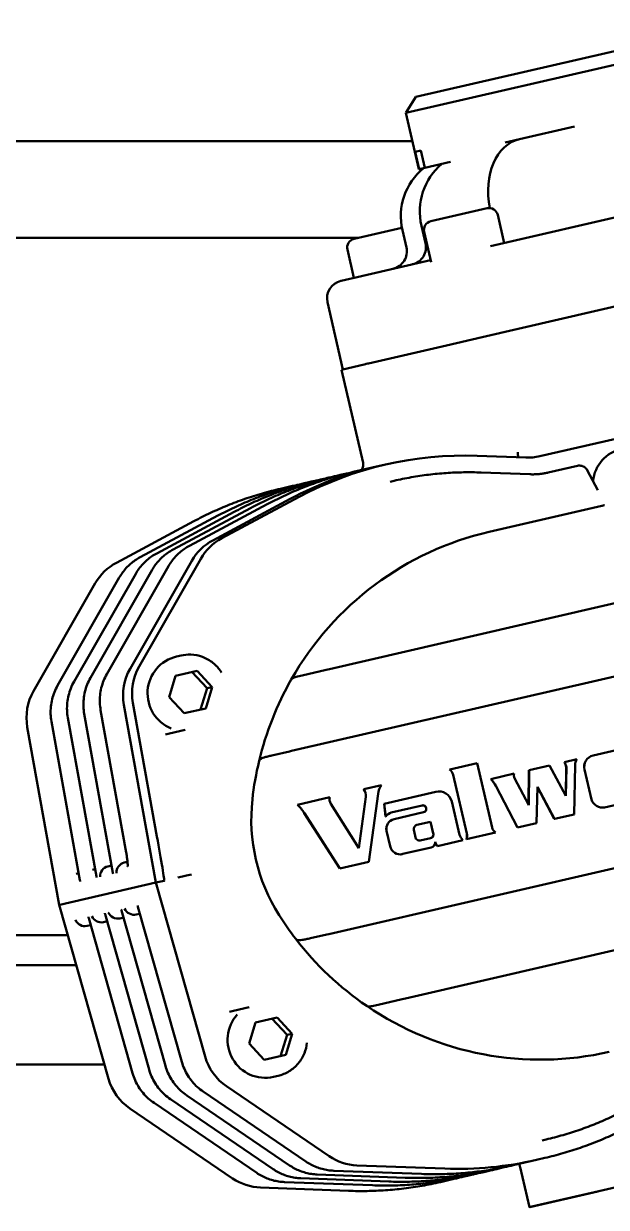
# Model space of a CAD drawing. Header units: inches. Extents: x 11 to 1621, y 11 to 1332.
# Drawn here: x 1224.39 to 1226.97, y 410.33 to 415.56 of the extents above; entities that cross this region are included whole.
import ezdxf

# ---------------------------------------------------------------- set-up
doc = ezdxf.new("R2010")
doc.units = ezdxf.units.IN
doc.header["$LTSCALE"] = 48
doc.header["$MEASUREMENT"] = 0
doc.layers.add('Visible (ANSI)', color=7, linetype='Continuous', lineweight=50)

msp = doc.modelspace()

# ---------------------------------------------------------------- linework, layer by layer
at = {"layer": 'Visible (ANSI)'}
for p, q in [((1228.271228, 415.736589), (1226.123011, 415.240634)), ((1228.342054, 415.692332), (1226.078754, 415.169808)), ((1226.123011, 415.240634), (1226.078754, 415.169808)), ((1226.078754, 415.169808), (1226.13632, 414.920461)), ((1226.582605, 415.053798), (1226.825869, 415.10996)), ((1217.12227, 415.045288), (1226.107501, 415.045288)), ((1226.519106, 415.039139), (1226.582605, 415.053798)), ((1226.144843, 415.00324), (1226.119807, 414.99746)), ((1226.13752, 414.920738), (1226.119807, 414.99746)), ((1226.144843, 415.00324), (1226.162555, 414.926518)), ((1226.13752, 414.920738), (1226.13632, 414.920461)), ((1226.13752, 414.920738), (1226.162555, 414.926518)), ((1226.276554, 414.952837), (1226.162555, 414.926518)), ((1226.454395, 414.579736), (1227.291407, 414.772976)), ((1226.18964, 414.690337), (1226.438987, 414.747903)), ((1226.514987, 414.593725), (1226.486204, 414.718399)), ((1225.849757, 414.611869), (1226.062045, 414.66088)), ((1226.064087, 414.651249), (1226.0818, 414.574527)), ((1226.148456, 414.670727), (1226.166168, 414.594005)), ((1225.869751, 414.616485), (1217.353137, 414.616485)), ((1226.191108, 414.508963), (1226.160136, 414.64312)), ((1225.849035, 414.439978), (1225.820252, 414.564652)), ((1225.889401, 414.449297), (1226.188919, 414.518446)), ((1225.792249, 414.426868), (1225.882619, 414.447732)), ((1225.889401, 414.449297), (1225.882619, 414.447732)), ((1225.792249, 414.426868), (1225.791264, 414.426641)), ((1226.417684, 414.177306), (1227.36951, 414.397052)), ((1225.732255, 414.332206), (1225.800891, 414.034908)), ((1226.259443, 414.140773), (1226.417684, 414.177306)), ((1226.417684, 414.177306), (1226.259443, 414.140773)), ((1226.259443, 414.140773), (1225.913686, 414.060949)), ((1228.732802, 414.125911), (1226.671967, 413.650129)), ((1225.794588, 414.033453), (1225.900053, 414.057801)), ((1225.889678, 413.621572), (1225.794588, 414.033453)), ((1225.904206, 414.05876), (1225.900053, 414.057801)), ((1225.904206, 414.05876), (1225.911039, 414.060337)), ((1225.911039, 414.060337), (1225.913686, 414.060949)), ((1226.611095, 413.644337), (1226.395065, 413.652347)), ((1225.846546, 413.580783), (1225.949192, 413.604481)), ((1225.889679, 413.621569), (1225.889679, 413.62157)), ((1225.989249, 413.613729), (1225.949192, 413.604481)), ((1226.83908, 413.607899), (1226.709708, 413.578031)), ((1225.70134, 413.547259), (1225.716361, 413.550727)), ((1225.773943, 413.564021), (1225.788965, 413.567489)), ((1226.4126, 413.578326), (1226.62863, 413.570316)), ((1226.882559, 413.587947), (1226.928719, 413.500684)), ((1225.523587, 413.506222), (1225.571155, 413.517204)), ((1225.628737, 413.530498), (1225.643758, 413.533966)), ((1226.02699, 413.54163), (1226.009466, 413.537584)), ((1225.224043, 413.277713), (1225.567518, 413.461293)), ((1225.567518, 413.461293), (1225.224043, 413.277713)), ((1225.607575, 413.470541), (1225.2641, 413.286961)), ((1224.903428, 413.20367), (1225.246903, 413.38725)), ((1224.976031, 413.220432), (1225.319506, 413.404012)), ((1225.048634, 413.237194), (1225.392109, 413.420774)), ((1225.121238, 413.253956), (1225.464712, 413.437535)), ((1226.448046, 413.315593), (1226.946855, 413.430753)), ((1225.140954, 413.362677), (1224.797479, 413.179097)), ((1228.224984, 413.28137), (1225.740645, 412.707815)), ((1224.858267, 412.709847), (1225.1313, 413.187468)), ((1225.1313, 413.187468), (1224.858267, 412.709847)), ((1225.171357, 413.196715), (1224.898324, 412.719095)), ((1224.61009, 412.652424), (1224.883123, 413.130045)), ((1224.682694, 412.669186), (1224.955726, 413.146806)), ((1224.755297, 412.685947), (1225.02833, 413.163568)), ((1224.70375, 413.087999), (1224.430717, 412.610378)), ((1224.537487, 412.635662), (1224.81052, 413.113283)), ((1228.023075, 412.91151), (1225.572995, 412.345864)), ((1225.063817, 412.763686), (1225.083846, 412.76831)), ((1225.740645, 412.707815), (1225.727065, 412.704679)), ((1225.03141, 412.58448), (1225.059776, 412.67851)), ((1225.059776, 412.67851), (1225.154859, 412.700462)), ((1225.132327, 412.69526), (1225.199042, 412.623181)), ((1225.154859, 412.700462), (1225.221574, 412.628383)), ((1225.727065, 412.704679), (1225.619434, 412.679831)), ((1225.199042, 412.623181), (1225.170676, 412.529152)), ((1225.221574, 412.628383), (1225.193208, 412.534354)), ((1225.221574, 412.628383), (1225.199042, 412.623181)), ((1224.972296, 411.76272), (1224.830849, 412.550195)), ((1224.830849, 412.550195), (1224.972296, 411.76272)), ((1224.870906, 412.559443), (1224.977207, 411.967635)), ((1225.098126, 412.512402), (1225.03141, 412.58448)), ((1224.781532, 411.806736), (1224.655275, 412.509643)), ((1224.841105, 411.89604), (1224.727878, 412.526405)), ((1225.193208, 412.534354), (1225.098126, 412.512402)), ((1224.403295, 412.451383), (1224.544725, 411.664007)), ((1224.636326, 411.773213), (1224.510069, 412.47612)), ((1224.708929, 411.789975), (1224.582672, 412.492881)), ((1225.033233, 412.423279), (1225.015708, 412.419233)), ((1225.10229, 412.439222), (1225.033233, 412.423279)), ((1225.564085, 412.343807), (1225.485901, 412.325757)), ((1225.572995, 412.345864), (1225.564085, 412.343807)), ((1227.096331, 412.368914), (1226.908571, 412.325567)), ((1226.395456, 412.291813), (1226.273406, 412.263636)), ((1226.461287, 412.006666), (1226.395456, 412.291813)), ((1226.781248, 412.296561), (1226.780998, 412.296503)), ((1226.835793, 412.309154), (1226.781248, 412.296561)), ((1226.908571, 412.325567), (1226.908321, 412.325509)), ((1226.273156, 412.263578), (1226.273406, 412.263636)), ((1226.288875, 412.240188), (1226.288625, 412.24013)), ((1226.348752, 411.979688), (1226.288625, 412.24013)), ((1226.288875, 412.240188), (1226.349003, 411.979746)), ((1226.559173, 412.245291), (1226.455194, 412.221286)), ((1226.622998, 412.106288), (1226.62425, 412.260315)), ((1226.6245, 412.260373), (1226.623244, 412.10582)), ((1226.6245, 412.260373), (1226.62425, 412.260315)), ((1226.715124, 412.281295), (1226.6245, 412.260373)), ((1226.787361, 412.14701), (1226.715124, 412.281295)), ((1226.787121, 412.147457), (1226.789605, 412.274456)), ((1226.789856, 412.274514), (1226.787361, 412.14701)), ((1226.789856, 412.274514), (1226.789605, 412.274456)), ((1226.824326, 412.064975), (1226.828846, 412.282534)), ((1226.900657, 412.131267), (1226.870269, 412.262894)), ((1226.870519, 412.262951), (1226.900907, 412.131325)), ((1225.970889, 412.193794), (1225.893131, 412.175843)), ((1226.455194, 412.221286), (1226.454944, 412.221228)), ((1226.573073, 412.006969), (1226.477554, 412.1907)), ((1226.477804, 412.190758), (1226.573324, 412.007027)), ((1226.623244, 412.10582), (1226.560489, 412.225243)), ((1226.658385, 412.026665), (1226.661771, 412.186562)), ((1226.736438, 412.044685), (1226.66176, 412.186051)), ((1226.661771, 412.186562), (1226.736688, 412.044743)), ((1225.742766, 412.141128), (1225.599012, 412.10794)), ((1225.871346, 411.9152), (1225.902244, 412.142103)), ((1225.902494, 412.142161), (1225.871545, 411.914885)), ((1225.893131, 412.175843), (1225.892881, 412.175785)), ((1225.902494, 412.142161), (1225.902244, 412.142103)), ((1225.915766, 411.854828), (1225.956323, 412.156509)), ((1226.212474, 412.16486), (1225.983689, 412.112041)), ((1226.213436, 412.165091), (1226.213185, 412.165033)), ((1226.900907, 412.131325), (1226.900657, 412.131267)), ((1226.959308, 412.095749), (1227.165234, 412.143291)), ((1225.599012, 412.10794), (1225.598762, 412.107882)), ((1225.737953, 411.535428), (1228.189536, 412.101421)), ((1225.871545, 411.914885), (1225.746967, 412.111709)), ((1225.983689, 412.112041), (1225.983438, 412.111983)), ((1225.989622, 412.055776), (1225.983438, 412.111983)), ((1225.983689, 412.112041), (1225.989872, 412.055834)), ((1226.014874, 412.073399), (1226.150892, 412.104801)), ((1226.316245, 411.974923), (1226.282369, 412.121656)), ((1226.959058, 412.095691), (1226.959308, 412.095749)), ((1225.786699, 411.825031), (1225.629503, 412.071011)), ((1225.629753, 412.071068), (1225.786949, 411.825089)), ((1225.989872, 412.055834), (1225.989622, 412.055776)), ((1226.027342, 412.044227), (1226.027091, 412.044169)), ((1226.157917, 412.074373), (1226.027342, 412.044227)), ((1226.128125, 412.017965), (1226.18885, 412.031985)), ((1226.1886, 412.031927), (1226.200352, 411.981021)), ((1226.18885, 412.031985), (1226.200603, 411.981078)), ((1226.573324, 412.007027), (1226.658385, 412.026665)), ((1226.736688, 412.044743), (1226.736438, 412.044685)), ((1226.736688, 412.044743), (1226.824326, 412.064975)), ((1225.993533, 411.992088), (1225.993783, 411.992145)), ((1226.009289, 411.92384), (1225.993533, 411.992088)), ((1225.993783, 411.992145), (1226.009539, 411.923898)), ((1226.12377, 411.957114), (1226.114549, 411.997055)), ((1226.200352, 411.981021), (1226.200603, 411.981078)), ((1226.347679, 411.954543), (1226.476786, 411.98435)), ((1226.573324, 412.007027), (1226.573073, 412.006969)), ((1226.188779, 411.959468), (1226.142623, 411.948812)), ((1226.219165, 411.924874), (1226.219415, 411.924931)), ((1226.219415, 411.924931), (1226.332138, 411.950956)), ((1226.347679, 411.954543), (1226.347428, 411.954485)), ((1226.064672, 411.889171), (1226.064421, 411.889113)), ((1226.066387, 411.889602), (1226.191367, 411.918456)), ((1226.19173, 411.918536), (1226.191479, 411.918479)), ((1224.70321, 411.821813), (1224.692162, 411.819262)), ((1224.775813, 411.838575), (1224.759752, 411.834867)), ((1224.84679, 411.854961), (1224.832355, 411.851629)), ((1225.786949, 411.825089), (1225.786699, 411.825031)), ((1225.786949, 411.825089), (1225.915766, 411.854828)), ((1228.561525, 411.823651), (1226.077186, 411.250096)), ((1224.630607, 411.805051), (1224.619559, 411.802501)), ((1224.972296, 411.76272), (1225.00985, 411.771389)), ((1225.091016, 411.790128), (1225.069473, 411.785154)), ((1225.108541, 411.794174), (1225.091016, 411.790128)), ((1225.130085, 411.799148), (1225.108541, 411.794174)), ((1224.546691, 411.664461), (1224.972296, 411.76272)), ((1225.190371, 410.992935), (1224.972296, 411.76272)), ((1224.972296, 411.76272), (1225.190371, 410.992935)), ((1224.546691, 411.664461), (1224.544725, 411.664007)), ((1224.544725, 411.664007), (1224.762772, 410.894319)), ((1224.869583, 410.918892), (1224.674928, 411.606008)), ((1224.942186, 410.935654), (1224.747531, 411.62277)), ((1224.81289, 411.604701), (1224.828951, 411.608409)), ((1225.014789, 410.952416), (1224.820134, 411.639532)), ((1224.885494, 411.621462), (1224.901555, 411.62517)), ((1225.087392, 410.969178), (1224.892738, 411.656294)), ((1224.667684, 411.571177), (1224.683745, 411.574885)), ((1224.740287, 411.587939), (1224.756348, 411.591647)), ((1224.582504, 411.53065), (1221.36255, 411.53065)), ((1225.657519, 411.516859), (1225.729881, 411.533565)), ((1225.737953, 411.535428), (1225.729881, 411.533565)), ((1224.620158, 411.397735), (1221.342767, 411.397735)), ((1225.955975, 411.222112), (1226.063606, 411.24696)), ((1226.077186, 411.250096), (1226.063606, 411.24696)), ((1225.316636, 411.195726), (1225.299111, 411.19168)), ((1225.385693, 411.211669), (1225.316636, 411.195726)), ((1225.385664, 411.050039), (1225.41403, 411.144069)), ((1225.41403, 411.144069), (1225.509112, 411.166021)), ((1225.48658, 411.160819), (1225.553296, 411.08874)), ((1225.509112, 411.166021), (1225.575828, 411.093942)), ((1225.553296, 411.08874), (1225.524929, 410.994711)), ((1225.575828, 411.093942), (1225.547461, 410.999912)), ((1225.575828, 411.093942), (1225.553296, 411.08874)), ((1225.452379, 410.977961), (1225.385664, 411.050039)), ((1225.547461, 410.999912), (1225.452379, 410.977961)), ((1224.744806, 410.957735), (1221.268243, 410.957735)), ((1225.49335, 410.903177), (1225.513378, 410.9078)), ((1225.564147, 410.511447), (1225.109372, 410.82104)), ((1225.63675, 410.528208), (1225.181975, 410.837801)), ((1225.739776, 410.551867), (1225.285, 410.86146)), ((1225.285, 410.86146), (1225.739776, 410.551867)), ((1225.418941, 410.477923), (1224.964165, 410.787516)), ((1225.491544, 410.494685), (1225.036768, 410.804278)), ((1224.857117, 410.763436), (1225.311893, 410.453843)), ((1226.700072, 410.626192), (1226.682547, 410.622146)), ((1226.251884, 410.49698), (1225.862694, 410.511411)), ((1225.862694, 410.511411), (1226.251884, 410.49698)), ((1226.555054, 410.511901), (1226.6577, 410.535599)), ((1226.695253, 410.544268), (1226.6577, 410.535599)), ((1226.003862, 410.439742), (1225.614672, 410.454173)), ((1226.076465, 410.456504), (1225.687275, 410.470935)), ((1226.149068, 410.473266), (1225.759879, 410.487697)), ((1226.337244, 410.461616), (1226.352265, 410.465084)), ((1226.409847, 410.478377), (1226.424869, 410.481845)), ((1226.48245, 410.495139), (1226.497472, 410.498607)), ((1226.585395, 410.503214), (1226.626237, 410.326307)), ((1225.436071, 410.413053), (1225.82526, 410.398622)), ((1225.931258, 410.422981), (1225.542069, 410.437412)), ((1226.232094, 410.43734), (1226.279662, 410.448322)), ((1226.933641, 410.397276), (1227.148841, 410.446959)), ((1226.623199, 410.325605), (1226.933641, 410.397276)), ((1226.928634, 410.39612), (1226.628207, 410.326761))]:
    msp.add_line(p, q, dxfattribs=at)
for centre, radius, start, end in [((1226.447843, 414.709542), 0.03937, 13, 102.999798), ((1226.198497, 414.651976), 0.03937, 103.000202, 193), ((1225.858613, 414.573508), 0.03937, 103.000202, 193), ((1225.808977, 414.349919), 0.07874, 103, 193), ((1224.908827, 412.970766), 0.23622, 118.123529, 150.245465), ((1224.635794, 412.493145), 0.23622, 150.245465, 190.182968), ((1224.990048, 410.958704), 0.23622, 195.817032, 235.754535), ((1225.444824, 410.649111), 0.23622, 235.754535, 267.876471)]:
    msp.add_arc(centre, radius, start, end, dxfattribs=at)
for centre, major_axis, ratio, start_param, end_param in [((1226.644599, 414.785271), (-0.061994, 0.268527), 0.71268355, 0, 1.54237138), ((1226.334518, 414.713683), (0.270431, 0.062434), 0.99295987, 2.03794244, 3.14159265), ((1226.410484, 414.731222), (-0.061994, 0.268527), 0.97579968, 0.46714611, 1.57079633), ((1226.091303, 414.576721), (0.017713, -0.076722), 0.97579968, 0, 1.57079633), ((1226.004534, 414.556689), (0.077266, 0.017838), 0.99295987, 4.71238898, 6.28318531), ((1226.343503, 412.079287), (-0.354254, 1.534441), 0.99144486, 6.02138592, 6.54498469), ((1226.570487, 413.667106), (0.003916, -0.039498), 0.10574538, 0.98555246, 1.58441199), ((1226.618829, 413.880296), (0.053138, -0.230166), 0.99144486, 6.02138592, 6.28318531), ((1227.072398, 413.520345), (-0.037639, 0.163034), 0.99144486, 0, 1.22415952), ((1226.303446, 412.07004), (-0.354254, 1.534441), 0.99144486, 0, 0.26179939), ((1226.303446, 412.07004), (-0.354254, 1.534441), 0.99144486, 0, 0.26179939), ((1225.374489, 413.078273), (-0.053138, 0.230166), 0.99144486, 0.26179939, 0.82030475), ((1226.758018, 411.972957), (-0.309972, 1.342636), 0.99144486, 0, 0.82163978), ((1225.334432, 413.069025), (-0.053138, 0.230166), 0.99144486, 0.26179939, 0.82030475), ((1225.334432, 413.069025), (-0.053138, 0.230166), 0.99144486, 0.26179939, 0.82030475), ((1225.101456, 412.600652), (-0.037639, 0.163034), 0.99144486, 0, 2.53840125), ((1225.0614, 412.591404), (-0.053138, 0.230166), 0.99144486, 0.82030475, 1.52120627), ((1225.0614, 412.591404), (0.053138, -0.230166), 0.99144486, 3.9618974, 4.66279892), ((1225.101456, 412.600652), (-0.053138, 0.230166), 0.99144486, 0.82030475, 1.52120627), ((1226.758018, 411.972957), (-0.309972, 1.342636), 0.99144486, 0.82163978, 1.10484221), ((1226.758018, 411.972957), (0.309972, -1.342636), 0.99144486, 4.24643486, 4.37255207), ((1226.720935, 412.260166), (-0.015915, 0.068933), 0.99144486, 4.69085538, 5.02703773), ((1226.721185, 412.260224), (0.015915, -0.068933), 0.99144486, 1.54926273, 1.88544508), ((1226.88735, 412.281064), (-0.013271, 0.057485), 0.99144486, 0.84931078, 1.3208603), ((1226.919931, 412.275221), (-0.01161, 0.050288), 0.99144486, 0, 1.58706174), ((1226.920181, 412.275278), (-0.01161, 0.050288), 0.99144486, 0, 1.58706174), ((1226.244671, 412.227665), (-0.010366, 0.044899), 0.99144486, 4.76141371, 5.38155425), ((1226.244921, 412.227723), (0.010366, -0.044899), 0.99144486, 1.61982106, 2.2399616), ((1226.58212, 412.236668), (-0.005548, 0.024029), 0.99144486, 0.98842709, 1.82771897), ((1226.03948, 412.144807), (-0.019033, 0.082439), 0.99144486, 0.72797647, 1.20696617), ((1226.365472, 412.130332), (-0.028867, 0.125038), 0.99144486, 4.97737044, 5.27490477), ((1226.365723, 412.13039), (0.028867, -0.125038), 0.99144486, 1.83577778, 2.13331212), ((1226.175871, 412.040587), (0.177127, -0.767221), 0.99144486, 4.37255207, 5.05222589), ((1225.777025, 412.130962), (-0.008091, 0.035048), 0.99144486, 1.05912475, 1.91088804), ((1225.846098, 412.144595), (-0.012744, 0.0552), 0.99144486, 4.44336332, 5.07068631), ((1225.846348, 412.144653), (0.012744, -0.0552), 0.99144486, 1.30177066, 1.92909366), ((1226.226208, 412.108625), (-0.013023, 0.056408), 0.99144486, 0, 0.0172234), ((1226.226458, 412.108683), (-0.013023, 0.056408), 0.99144486, 4.71348374, 6.30040871), ((1226.950383, 412.147835), (0.011891, -0.051507), 0.99144486, 4.80630353, 6.22060459), ((1226.950633, 412.147893), (0.011891, -0.051507), 0.99144486, 4.80630353, 6.22060459), ((1225.471155, 411.968546), (-0.042751, 0.185176), 0.99144486, 5.05707702, 5.31079896), ((1225.471405, 411.968604), (0.042751, -0.185176), 0.99144486, 1.91548437, 2.1692063), ((1226.154154, 412.089529), (0.003513, -0.015214), 0.99144486, 0, 3.14159265), ((1226.154404, 412.089587), (-0.003513, 0.015214), 0.99144486, 3.14159265, 6.28318531), ((1226.037175, 412.000491), (-0.010084, 0.043678), 0.99144486, 0, 1.53443834), ((1226.037425, 412.000549), (-0.010084, 0.043678), 0.99144486, 0, 1.53443834), ((1226.040001, 412.010375), (-0.015266, 0.066123), 0.99144486, 0.15378202, 0.61135295), ((1226.132198, 412.000325), (-0.004072, 0.01764), 0.99144486, 0, 1.52749328), ((1226.18479, 411.975603), (0.003738, -0.016193), 0.99144486, 0, 1.67798192), ((1226.18504, 411.975661), (0.003738, -0.016193), 0.99144486, 0, 1.67798192), ((1226.375717, 411.997529), (-0.014433, 0.062517), 0.99144486, 1.70599163, 2.15854108), ((1226.305015, 411.969548), (-0.010187, 0.044124), 0.99144486, 4.14814898, 4.71330794), ((1226.305266, 411.969605), (0.010187, -0.044124), 0.99144486, 1.00655632, 1.57171528), ((1226.496436, 412.014781), (-0.008185, 0.035453), 0.99144486, 1.57079633, 2.33703542), ((1224.974704, 411.967057), (-0.035145, 0.195668), 0.01290904, 3.14222796, 4.71302429), ((1226.054005, 411.93423), (0.010416, -0.045117), 0.99144486, 4.71377522, 6.28318531), ((1226.054256, 411.934288), (0.010416, -0.045117), 0.99144486, 4.71377522, 6.32170827), ((1226.139754, 411.968193), (0.004408, -0.019091), 0.99144486, 5.08865783, 6.20253879), ((1226.186532, 411.941049), (0.005197, -0.022513), 0.99144486, 6.26698461, 7.72424121), ((1226.256923, 411.957754), (-0.011287, 0.04889), 0.99144486, 1.63924341, 2.05921669), ((1226.256673, 411.957696), (-0.011287, 0.04889), 0.99144486, 1.66131171, 2.05921669), ((1226.186282, 411.940991), (0.005197, -0.022513), 0.99144486, 6.26698461, 6.28318531), ((1224.763608, 411.795351), (0.023114, 0.035043), 0.87772138, 0.74482289, 2.26602916), ((1224.836211, 411.812113), (0.023114, 0.035043), 0.87772138, 0.74482289, 2.26602916), ((1224.675983, 411.775122), (0.034845, -0.022983), 0.87622731, 3.83682549, 3.96756609), ((1224.748586, 411.791883), (0.034845, -0.022983), 0.87622731, 3.83682549, 3.96756609), ((1224.821189, 411.808645), (0.034845, -0.022983), 0.87622731, 3.83682549, 3.96756609), ((1224.929218, 411.671963), (0.021243, 0.035932), 0.87622731, 2.31561922, 2.44635982), ((1224.711408, 411.621677), (0.021243, 0.035932), 0.87622731, 2.31561922, 2.44635982), ((1224.72643, 411.625145), (0.036136, -0.021364), 0.87772138, 4.01715615, 5.53836242), ((1224.784012, 411.638439), (0.021243, 0.035932), 0.87622731, 2.31561922, 2.44635982), ((1224.799033, 411.641907), (0.036136, -0.021364), 0.87772138, 4.01715615, 5.53836242), ((1224.856615, 411.655201), (0.021243, 0.035932), 0.87622731, 2.31561922, 2.44635982), ((1224.871636, 411.658669), (0.036136, -0.021364), 0.87772138, 4.01715615, 5.53836242), ((1226.669455, 412.356568), (0.309972, -1.342636), 0.99144486, 5.05222589, 5.14615376), ((1224.653827, 411.608384), (0.036136, -0.021364), 0.87772138, 4.01715615, 5.53836242), ((1226.669455, 412.356568), (-0.309972, 1.342636), 0.99144486, 2.00456111, 2.31995287), ((1226.669455, 412.356568), (0.309972, -1.342636), 0.99144486, 5.46154552, 6.28318531), ((1225.45571, 411.066211), (0.037639, -0.163034), 0.99144486, 3.74478406, 6.28318531), ((1225.415653, 411.056963), (-0.053138, 0.230166), 0.99144486, 1.62038638, 2.32128791), ((1225.415653, 411.056963), (0.053138, -0.230166), 0.99144486, 4.76197904, 5.46288056), ((1225.870429, 410.74737), (0.053138, -0.230166), 0.99144486, 5.46288056, 6.02138592), ((1225.870429, 410.74737), (0.053138, -0.230166), 0.99144486, 5.46288056, 6.02138592), ((1226.303446, 412.07004), (0.354254, -1.534441), 0.99144486, 6.02138592, 6.28318531), ((1226.303446, 412.07004), (0.354254, -1.534441), 0.99144486, 6.02138592, 6.28318531)]:
    msp.add_ellipse(centre, major_axis=major_axis, ratio=ratio, start_param=start_param, end_param=end_param, dxfattribs=at)
for points, knots in [([(1225.882647, 413.589118), (1225.883748, 413.590551), (1225.884846, 413.592188), (1225.887237, 413.596526), (1225.888454, 413.599422), (1225.890098, 413.605441), (1225.890577, 413.608566), (1225.890754, 413.615009), (1225.890419, 413.618362), (1225.889679, 413.62157)], [0.552792315, 0.552792315, 0.552792315, 0.552792315, 0.575107023, 0.575107023, 0.605902884, 0.605902884, 0.634843315, 0.634843315, 0.665034146, 0.665034146, 0.665034146, 0.665034146]), ([(1226.882559, 413.587947), (1226.880959, 413.590972), (1226.878964, 413.593789), (1226.874311, 413.598815), (1226.871655, 413.601025), (1226.865855, 413.604683), (1226.862714, 413.606132), (1226.856157, 413.608163), (1226.852743, 413.608746), (1226.845878, 413.609), (1226.842428, 413.608672), (1226.83908, 413.607899)], [0.26179939, 0.26179939, 0.26179939, 0.26179939, 0.52359878, 0.52359878, 0.78539816, 0.78539816, 1.04719755, 1.04719755, 1.30899694, 1.30899694, 1.57079633, 1.57079633, 1.57079633, 1.57079633]), ([(1225.70134, 413.547259), (1225.674777, 413.541127), (1225.648375, 413.534293), (1225.595969, 413.51924), (1225.569963, 413.511021), (1225.518421, 413.493222), (1225.492884, 413.483641), (1225.442347, 413.463145), (1225.417348, 413.452229), (1225.367955, 413.429091), (1225.343562, 413.416869), (1225.319506, 413.404012)], [1.570796325, 1.570796325, 1.570796325, 1.570796325, 1.623156203, 1.623156203, 1.675516081, 1.675516081, 1.727875959, 1.727875959, 1.780235837, 1.780235837, 1.832595715, 1.832595715, 1.832595715, 1.832595715]), ([(1225.773943, 413.564021), (1225.74738, 413.557889), (1225.720978, 413.551054), (1225.668572, 413.536001), (1225.642567, 413.527783), (1225.591024, 413.509984), (1225.565487, 413.500403), (1225.51495, 413.479907), (1225.489951, 413.46899), (1225.440559, 413.445853), (1225.416166, 413.433631), (1225.392109, 413.420774)], [1.570796325, 1.570796325, 1.570796325, 1.570796325, 1.623156203, 1.623156203, 1.675516081, 1.675516081, 1.727875959, 1.727875959, 1.780235837, 1.780235837, 1.832595715, 1.832595715, 1.832595715, 1.832595715]), ([(1225.846546, 413.580783), (1225.819983, 413.57465), (1225.793581, 413.567816), (1225.741175, 413.552763), (1225.71517, 413.544545), (1225.663628, 413.526745), (1225.63809, 413.517165), (1225.587554, 413.496668), (1225.562554, 413.485752), (1225.513162, 413.462615), (1225.488769, 413.450393), (1225.464712, 413.437535)], [1.570796327, 1.570796327, 1.570796327, 1.570796327, 1.623156204, 1.623156204, 1.675516082, 1.675516082, 1.727875959, 1.727875959, 1.780235837, 1.780235837, 1.832595715, 1.832595715, 1.832595715, 1.832595715]), ([(1226.4126, 413.578326), (1226.38671, 413.579286), (1226.360797, 413.579563), (1226.308997, 413.57875), (1226.283111, 413.57766), (1226.231434, 413.574115), (1226.205644, 413.571661), (1226.154232, 413.565395), (1226.12861, 413.561584), (1226.077604, 413.552614), (1226.052221, 413.547455), (1226.02699, 413.54163)], [1.308996939, 1.308996939, 1.308996939, 1.308996939, 1.361356817, 1.361356817, 1.413716694, 1.413716694, 1.466076572, 1.466076572, 1.518436449, 1.518436449, 1.570796327, 1.570796327, 1.570796327, 1.570796327]), ([(1226.62863, 413.570316), (1226.634074, 413.570114), (1226.639523, 413.570056), (1226.650415, 413.570227), (1226.655858, 413.570456), (1226.666724, 413.571201), (1226.672146, 413.571717), (1226.682956, 413.573035), (1226.688343, 413.573836), (1226.699067, 413.575722), (1226.704404, 413.576807), (1226.709708, 413.578031)], [4.450589593, 4.450589593, 4.450589593, 4.450589593, 4.50294947, 4.50294947, 4.555309348, 4.555309348, 4.607669225, 4.607669225, 4.660029103, 4.660029103, 4.71238898, 4.71238898, 4.71238898, 4.71238898]), ([(1225.140954, 413.362677), (1225.165057, 413.375559), (1225.189499, 413.387805), (1225.238991, 413.41099), (1225.264042, 413.421928), (1225.314684, 413.442468), (1225.340275, 413.452068), (1225.391928, 413.469905), (1225.417989, 413.478142), (1225.470508, 413.493227), (1225.496966, 413.500076), (1225.523587, 413.506222)], [4.450589593, 4.450589593, 4.450589593, 4.450589593, 4.502949557, 4.502949557, 4.555309522, 4.555309522, 4.607669487, 4.607669487, 4.660029452, 4.660029452, 4.712388982, 4.712388982, 4.712388982, 4.712388982]), ([(1225.628737, 413.530498), (1225.602173, 413.524365), (1225.575772, 413.517531), (1225.523365, 413.502478), (1225.49736, 413.494259), (1225.445818, 413.47646), (1225.420281, 413.46688), (1225.369744, 413.446383), (1225.344745, 413.435467), (1225.295352, 413.412329), (1225.270959, 413.400108), (1225.246903, 413.38725)], [1.570796327, 1.570796327, 1.570796327, 1.570796327, 1.623156204, 1.623156204, 1.675516082, 1.675516082, 1.727875959, 1.727875959, 1.780235837, 1.780235837, 1.832595715, 1.832595715, 1.832595715, 1.832595715]), ([(1225.600009, 413.523576), (1225.598217, 413.523198), (1225.596425, 413.522817), (1225.586794, 413.520751), (1225.578968, 413.519008), (1225.571155, 413.517204)], [1.5518783472, 1.5518783472, 1.5518783472, 1.5518783472, 1.5553964981, 1.5553964981, 1.5707963261, 1.5707963261, 1.5707963261, 1.5707963261]), ([(1225.672612, 413.540338), (1225.670437, 413.539879), (1225.668262, 413.539416), (1225.658633, 413.537342), (1225.651189, 413.535681), (1225.643758, 413.533966)], [1.5518783472, 1.5518783472, 1.5518783472, 1.5518783472, 1.5561490525, 1.5561490525, 1.5707963265, 1.5707963265, 1.5707963265, 1.5707963265]), ([(1226.946855, 413.430753), (1226.947639, 413.430934), (1226.948413, 413.431128), (1226.950848, 413.431796), (1226.952433, 413.432315), (1226.953888, 413.432873)], [-0.2418083512, -0.2418083512, -0.2418083512, -0.2418083512, -0.2356154016, -0.2356154016, -0.2220018666, -0.2220018666, -0.2220018666, -0.2220018666]), ([(1226.95389, 413.432873), (1226.955619, 413.433537), (1226.957268, 413.433931), (1226.958909, 413.434087), (1226.959019, 413.434097), (1226.959129, 413.434104)], [0.000006708, 0.000006708, 0.000006708, 0.000006708, 0.0160967128, 0.0160967128, 0.0172640248, 0.0172640248, 0.0172640248, 0.0172640248]), ([(1225.048634, 413.237194), (1225.040919, 413.23307), (1225.033436, 413.228512), (1225.019025, 413.218582), (1225.012098, 413.213211), (1224.998886, 413.201725), (1224.992601, 413.19561), (1224.980753, 413.182711), (1224.975189, 413.175929), (1224.964851, 413.161781), (1224.960077, 413.154416), (1224.955726, 413.146806)], [1.832595715, 1.832595715, 1.832595715, 1.832595715, 1.944296787, 1.944296787, 2.055997859, 2.055997859, 2.167698931, 2.167698931, 2.279400003, 2.279400003, 2.391101075, 2.391101075, 2.391101075, 2.391101075]), ([(1225.121238, 413.253956), (1225.113523, 413.249832), (1225.106039, 413.245274), (1225.091628, 413.235344), (1225.084701, 413.229973), (1225.071489, 413.218487), (1225.065204, 413.212371), (1225.053356, 413.199473), (1225.047792, 413.19269), (1225.037454, 413.178543), (1225.03268, 413.171178), (1225.02833, 413.163568)], [1.832595715, 1.832595715, 1.832595715, 1.832595715, 1.944296787, 1.944296787, 2.055997859, 2.055997859, 2.167698931, 2.167698931, 2.279400003, 2.279400003, 2.391101075, 2.391101075, 2.391101075, 2.391101075]), ([(1224.903428, 413.20367), (1224.895713, 413.199547), (1224.888229, 413.194988), (1224.873818, 413.185059), (1224.866891, 413.179688), (1224.853679, 413.168201), (1224.847395, 413.162086), (1224.835546, 413.149188), (1224.829982, 413.142405), (1224.819644, 413.128257), (1224.81487, 413.120893), (1224.81052, 413.113283)], [1.832595715, 1.832595715, 1.832595715, 1.832595715, 1.944296787, 1.944296787, 2.055997859, 2.055997859, 2.167698931, 2.167698931, 2.279400003, 2.279400003, 2.391101075, 2.391101075, 2.391101075, 2.391101075]), ([(1224.976031, 413.220432), (1224.968316, 413.216309), (1224.960833, 413.21175), (1224.946422, 413.201821), (1224.939494, 413.19645), (1224.926282, 413.184963), (1224.919998, 413.178848), (1224.908149, 413.16595), (1224.902586, 413.159167), (1224.892248, 413.145019), (1224.887473, 413.137654), (1224.883123, 413.130045)], [1.832595715, 1.832595715, 1.832595715, 1.832595715, 1.944296787, 1.944296787, 2.055997859, 2.055997859, 2.167698931, 2.167698931, 2.279400003, 2.279400003, 2.391101075, 2.391101075, 2.391101075, 2.391101075]), ([(1225.262706, 412.693175), (1225.262098, 412.694162), (1225.261479, 412.695142), (1225.251163, 412.711115), (1225.23907, 412.724551), (1225.211301, 412.746911), (1225.195636, 412.755839), (1225.162332, 412.768277), (1225.144702, 412.771796), (1225.112494, 412.772958), (1225.097955, 412.771568), (1225.083846, 412.76831)], [6.61164435, 6.61164435, 6.61164435, 6.61164435, 6.63247646, 6.63247646, 6.95334905, 6.95334905, 7.27361998, 7.27361998, 7.59317452, 7.59317452, 7.85398163, 7.85398163, 7.85398163, 7.85398163]), ([(1224.682694, 412.669186), (1224.677234, 412.659636), (1224.672444, 412.6497), (1224.664291, 412.629252), (1224.660929, 412.61874), (1224.655699, 412.597346), (1224.65383, 412.586463), (1224.651621, 412.56454), (1224.65128, 412.553499), (1224.652133, 412.531475), (1224.653326, 412.520491), (1224.655275, 412.509643)], [2.391101075, 2.391101075, 2.391101075, 2.391101075, 2.53128138, 2.53128138, 2.671461684, 2.671461684, 2.811641989, 2.811641989, 2.951822294, 2.951822294, 3.092002598, 3.092002598, 3.092002598, 3.092002598]), ([(1224.755297, 412.685947), (1224.749838, 412.676398), (1224.745047, 412.666462), (1224.736894, 412.646014), (1224.733532, 412.635502), (1224.728302, 412.614107), (1224.726433, 412.603225), (1224.724224, 412.581302), (1224.723883, 412.570261), (1224.724736, 412.548237), (1224.72593, 412.537253), (1224.727878, 412.526405)], [2.391101075, 2.391101075, 2.391101075, 2.391101075, 2.53128138, 2.53128138, 2.671461684, 2.671461684, 2.811641989, 2.811641989, 2.951822294, 2.951822294, 3.092002598, 3.092002598, 3.092002598, 3.092002598]), ([(1225.572168, 412.662282), (1225.57244, 412.662758), (1225.572756, 412.663202), (1225.573501, 412.664105), (1225.573941, 412.664549), (1225.575421, 412.665891), (1225.576685, 412.666763), (1225.581704, 412.669618), (1225.586709, 412.671465), (1225.597731, 412.674601), (1225.601917, 412.675664), (1225.61055, 412.677767), (1225.614915, 412.678788), (1225.619434, 412.679831)], [0.0000001656, 0.0000001656, 0.0000001656, 0.0000001656, 0.0041949019, 0.0041949019, 0.0092505704, 0.0092505704, 0.0216777036, 0.0216777036, 0.0534882165, 0.0534882165, 0.0717226775, 0.0717226775, 0.0891758488, 0.0891758488, 0.0891758488, 0.0891758488]), ([(1224.537487, 412.635662), (1224.532028, 412.626112), (1224.527237, 412.616177), (1224.519084, 412.595729), (1224.515723, 412.585217), (1224.510492, 412.563822), (1224.508623, 412.55294), (1224.506414, 412.531016), (1224.506074, 412.519976), (1224.506927, 412.497952), (1224.50812, 412.486968), (1224.510069, 412.47612)], [2.391101075, 2.391101075, 2.391101075, 2.391101075, 2.53128138, 2.53128138, 2.671461684, 2.671461684, 2.811641989, 2.811641989, 2.951822294, 2.951822294, 3.092002598, 3.092002598, 3.092002598, 3.092002598]), ([(1224.61009, 412.652424), (1224.604631, 412.642874), (1224.59984, 412.632938), (1224.591688, 412.612491), (1224.588326, 412.601979), (1224.583095, 412.580584), (1224.581227, 412.569701), (1224.579017, 412.547778), (1224.578677, 412.536738), (1224.57953, 412.514713), (1224.580723, 412.50373), (1224.582672, 412.492881)], [2.391101075, 2.391101075, 2.391101075, 2.391101075, 2.53128138, 2.53128138, 2.671461684, 2.671461684, 2.811641989, 2.811641989, 2.951822294, 2.951822294, 3.092002598, 3.092002598, 3.092002598, 3.092002598]), ([(1225.485901, 412.325757), (1225.479613, 412.324305), (1225.473645, 412.322909), (1225.462082, 412.320051), (1225.456613, 412.318614), (1225.443616, 412.314588), (1225.438484, 412.312265), (1225.433463, 412.308376), (1225.432232, 412.307071), (1225.430929, 412.305104), (1225.430536, 412.304421), (1225.430058, 412.30332), (1225.429926, 412.302982), (1225.429696, 412.302294), (1225.429598, 412.301958), (1225.429515, 412.301613)], [-0.118557796, -0.118557796, -0.118557796, -0.118557796, -0.095694535, -0.095694535, -0.071261261, -0.071261261, -0.031383497, -0.031383497, -0.013011579, -0.013011579, -0.005674701, -0.005674701, -0.002706782, -0.002706782, 0, 0, 0, 0]), ([(1224.847475, 411.834695), (1224.847475, 411.834695), (1224.847475, 411.834695), (1224.847478, 411.834724), (1224.847521, 411.83512), (1224.847602, 411.836591), (1224.847637, 411.837843), (1224.847624, 411.84149), (1224.84754, 411.84418), (1224.847138, 411.851118), (1224.84676, 411.855669), (1224.845648, 411.866247), (1224.844847, 411.872537), (1224.843077, 411.884546), (1224.842132, 411.890326), (1224.841105, 411.89604)], [0.137522246, 0.137522246, 0.137522246, 0.137522246, 0.138263368, 0.138263368, 0.157103625, 0.157103625, 0.181454746, 0.181454746, 0.215557156, 0.215557156, 0.259230073, 0.259230073, 0.31032443, 0.31032443, 0.354562523, 0.354562523, 0.354562523, 0.354562523]), ([(1225.591861, 411.513412), (1225.592497, 411.51259), (1225.593211, 411.511899), (1225.594523, 411.510839), (1225.595132, 411.510447), (1225.596902, 411.509452), (1225.59798, 411.509047), (1225.601215, 411.508099), (1225.603352, 411.50786), (1225.61, 411.507638), (1225.614771, 411.508175), (1225.625441, 411.509853), (1225.631317, 411.511029), (1225.643794, 411.513709), (1225.650442, 411.515225), (1225.657519, 411.516859)], [0, 0, 0, 0, 0.00007804247, 0.00007804247, 0.00015608494, 0.00015608494, 0.00031216988, 0.00031216988, 0.00062433976, 0.00062433976, 0.00124867952, 0.00124867952, 0.00187301928, 0.00187301928, 0.00249735384, 0.00249735384, 0.00249735384, 0.00249735384]), ([(1225.955975, 411.222112), (1225.951464, 411.22107), (1225.9471, 411.220076), (1225.938434, 411.218184), (1225.934212, 411.217306), (1225.922878, 411.21528), (1225.917537, 411.214745), (1225.911773, 411.215124), (1225.910269, 411.215355), (1225.908367, 411.215911), (1225.907782, 411.216117), (1225.906725, 411.216599), (1225.90625, 411.216858), (1225.9058, 411.217165)], [0, 0, 0, 0, 0.039974382, 0.039974382, 0.0817274, 0.0817274, 0.155299641, 0.155299641, 0.183643042, 0.183643042, 0.195192629, 0.195192629, 0.204789458, 0.204789458, 0.204789458, 0.204789458]), ([(1225.513378, 410.9078), (1225.530628, 410.911783), (1225.547228, 410.918562), (1225.577463, 410.93703), (1225.59109, 410.948717), (1225.614008, 410.975824), (1225.623288, 410.991246), (1225.635826, 411.022434), (1225.639635, 411.037973), (1225.6412, 411.053739)], [4.71238898, 4.71238898, 4.71238898, 4.71238898, 5.03124213, 5.03124213, 5.35032609, 5.35032609, 5.67000512, 5.67000512, 5.95472626, 5.95472626, 5.95472626, 5.95472626]), ([(1224.942186, 410.935654), (1224.94519, 410.92505), (1224.948932, 410.914654), (1224.957821, 410.894485), (1224.962967, 410.884711), (1224.974563, 410.865975), (1224.981013, 410.857013), (1224.995093, 410.840077), (1225.002723, 410.832103), (1225.019014, 410.817298), (1225.027675, 410.810468), (1225.036768, 410.804278)], [3.191182709, 3.191182709, 3.191182709, 3.191182709, 3.331363014, 3.331363014, 3.471543318, 3.471543318, 3.611723623, 3.611723623, 3.751903927, 3.751903927, 3.892084232, 3.892084232, 3.892084232, 3.892084232]), ([(1225.014789, 410.952416), (1225.017793, 410.941811), (1225.021536, 410.931416), (1225.030424, 410.911247), (1225.03557, 410.901473), (1225.047166, 410.882737), (1225.053616, 410.873775), (1225.067696, 410.856839), (1225.075326, 410.848864), (1225.091617, 410.83406), (1225.100279, 410.82723), (1225.109372, 410.82104)], [3.191182709, 3.191182709, 3.191182709, 3.191182709, 3.331363014, 3.331363014, 3.471543318, 3.471543318, 3.611723623, 3.611723623, 3.751903927, 3.751903927, 3.892084232, 3.892084232, 3.892084232, 3.892084232]), ([(1225.087392, 410.969178), (1225.090397, 410.958573), (1225.094139, 410.948178), (1225.103027, 410.928009), (1225.108173, 410.918235), (1225.119769, 410.899499), (1225.126219, 410.890537), (1225.140299, 410.8736), (1225.147929, 410.865626), (1225.16422, 410.850822), (1225.172882, 410.843992), (1225.181975, 410.837801)], [3.191182709, 3.191182709, 3.191182709, 3.191182709, 3.331363014, 3.331363014, 3.471543318, 3.471543318, 3.611723623, 3.611723623, 3.751903927, 3.751903927, 3.892084232, 3.892084232, 3.892084232, 3.892084232]), ([(1224.869583, 410.918892), (1224.872587, 410.908288), (1224.876329, 410.897893), (1224.885217, 410.877723), (1224.890363, 410.86795), (1224.901959, 410.849214), (1224.90841, 410.840252), (1224.92249, 410.823315), (1224.930119, 410.815341), (1224.946411, 410.800536), (1224.955072, 410.793706), (1224.964165, 410.787516)], [3.191182709, 3.191182709, 3.191182709, 3.191182709, 3.331363014, 3.331363014, 3.471543318, 3.471543318, 3.611723623, 3.611723623, 3.751903927, 3.751903927, 3.892084232, 3.892084232, 3.892084232, 3.892084232]), ([(1226.700072, 410.626192), (1226.725302, 410.632017), (1226.750379, 410.638508), (1226.800155, 410.652806), (1226.824854, 410.660612), (1226.87381, 410.677518), (1226.898065, 410.686617), (1226.946066, 410.706085), (1226.969811, 410.716454), (1227.016724, 410.73843), (1227.039893, 410.750038), (1227.062743, 410.762251)], [4.712388983, 4.712388983, 4.712388983, 4.712388983, 4.76474886, 4.76474886, 4.817108737, 4.817108737, 4.869468614, 4.869468614, 4.921828491, 4.921828491, 4.974188368, 4.974188368, 4.974188368, 4.974188368]), ([(1226.695253, 410.544268), (1226.721811, 410.5504), (1226.748206, 410.557233), (1226.800602, 410.572282), (1226.826601, 410.580499), (1226.878132, 410.598294), (1226.903664, 410.607873), (1226.95419, 410.628365), (1226.979185, 410.639279), (1227.028567, 410.662412), (1227.052955, 410.674631), (1227.077007, 410.687486)], [4.712388982, 4.712388982, 4.712388982, 4.712388982, 4.764748859, 4.764748859, 4.817108737, 4.817108737, 4.869468614, 4.869468614, 4.921828491, 4.921828491, 4.974188368, 4.974188368, 4.974188368, 4.974188368]), ([(1225.564147, 410.511447), (1225.571393, 410.506514), (1225.578913, 410.501987), (1225.594406, 410.493804), (1225.60238, 410.490146), (1225.618684, 410.483747), (1225.627013, 410.481006), (1225.643923, 410.476474), (1225.652504, 410.474683), (1225.669809, 410.472076), (1225.678534, 410.471259), (1225.687275, 410.470935)], [3.892084232, 3.892084232, 3.892084232, 3.892084232, 4.003785304, 4.003785304, 4.115486376, 4.115486376, 4.227187448, 4.227187448, 4.33888852, 4.33888852, 4.450589593, 4.450589593, 4.450589593, 4.450589593]), ([(1225.63675, 410.528208), (1225.643996, 410.523276), (1225.651516, 410.518749), (1225.667009, 410.510565), (1225.674984, 410.506908), (1225.691287, 410.500509), (1225.699616, 410.497768), (1225.716526, 410.493235), (1225.725107, 410.491445), (1225.742412, 410.488838), (1225.751137, 410.488021), (1225.759879, 410.487697)], [3.892084232, 3.892084232, 3.892084232, 3.892084232, 4.003785304, 4.003785304, 4.115486376, 4.115486376, 4.227187448, 4.227187448, 4.33888852, 4.33888852, 4.450589593, 4.450589593, 4.450589593, 4.450589593]), ([(1226.149068, 410.473266), (1226.176326, 410.472255), (1226.203608, 410.471964), (1226.258144, 410.47282), (1226.285399, 410.473968), (1226.339806, 410.477699), (1226.366959, 410.480283), (1226.421087, 410.48688), (1226.448063, 410.490893), (1226.501765, 410.500337), (1226.52849, 410.505768), (1226.555054, 410.511901)], [4.450589593, 4.450589593, 4.450589593, 4.450589593, 4.50294947, 4.50294947, 4.555309348, 4.555309348, 4.607669225, 4.607669225, 4.660029103, 4.660029103, 4.71238898, 4.71238898, 4.71238898, 4.71238898]), ([(1226.497472, 410.498607), (1226.505284, 410.500411), (1226.513083, 410.502275), (1226.522645, 410.50464), (1226.524423, 410.505083), (1226.526199, 410.505529)], [4.7123889808, 4.7123889808, 4.7123889808, 4.7123889808, 4.7277888088, 4.7277888088, 4.73130696, 4.73130696, 4.73130696, 4.73130696]), ([(1226.585386, 410.503241), (1226.584425, 410.507406), (1226.582749, 410.511469), (1226.580006, 410.51589), (1226.579488, 410.516662), (1226.578942, 410.517416)], [0, 0, 0, 0, 0.0329906378, 0.0329906378, 0.0401420188, 0.0401420188, 0.0401420188, 0.0401420188]), ([(1225.418941, 410.477923), (1225.426186, 410.472991), (1225.433706, 410.468464), (1225.4492, 410.46028), (1225.457174, 410.456623), (1225.473477, 410.450224), (1225.481807, 410.447482), (1225.498717, 410.44295), (1225.507297, 410.44116), (1225.524603, 410.438552), (1225.533327, 410.437736), (1225.542069, 410.437412)], [3.892084232, 3.892084232, 3.892084232, 3.892084232, 4.003785304, 4.003785304, 4.115486376, 4.115486376, 4.227187448, 4.227187448, 4.33888852, 4.33888852, 4.450589593, 4.450589593, 4.450589593, 4.450589593]), ([(1225.491544, 410.494685), (1225.49879, 410.489752), (1225.506309, 410.485226), (1225.521803, 410.477042), (1225.529777, 410.473384), (1225.546081, 410.466986), (1225.55441, 410.464244), (1225.57132, 410.459712), (1225.579901, 410.457921), (1225.597206, 410.455314), (1225.60593, 410.454498), (1225.614672, 410.454173)], [3.892084232, 3.892084232, 3.892084232, 3.892084232, 4.003785304, 4.003785304, 4.115486376, 4.115486376, 4.227187448, 4.227187448, 4.33888852, 4.33888852, 4.450589593, 4.450589593, 4.450589593, 4.450589593]), ([(1225.931258, 410.422981), (1225.958516, 410.42197), (1225.985798, 410.421678), (1226.040335, 410.422535), (1226.067589, 410.423682), (1226.121997, 410.427414), (1226.149149, 410.429998), (1226.203278, 410.436595), (1226.230254, 410.440608), (1226.283955, 410.450052), (1226.310681, 410.455483), (1226.337244, 410.461616)], [4.450589593, 4.450589593, 4.450589593, 4.450589593, 4.50294947, 4.50294947, 4.555309348, 4.555309348, 4.607669225, 4.607669225, 4.660029103, 4.660029103, 4.71238898, 4.71238898, 4.71238898, 4.71238898]), ([(1226.003862, 410.439742), (1226.03112, 410.438732), (1226.058401, 410.43844), (1226.112938, 410.439296), (1226.140193, 410.440444), (1226.1946, 410.444176), (1226.221752, 410.44676), (1226.275881, 410.453357), (1226.302857, 410.45737), (1226.356558, 410.466814), (1226.383284, 410.472245), (1226.409847, 410.478377)], [4.450589593, 4.450589593, 4.450589593, 4.450589593, 4.50294947, 4.50294947, 4.555309348, 4.555309348, 4.607669225, 4.607669225, 4.660029103, 4.660029103, 4.71238898, 4.71238898, 4.71238898, 4.71238898]), ([(1226.076465, 410.456504), (1226.103723, 410.455493), (1226.131005, 410.455202), (1226.185541, 410.456058), (1226.212796, 410.457206), (1226.267203, 410.460938), (1226.294356, 410.463522), (1226.348484, 410.470118), (1226.37546, 410.474131), (1226.429162, 410.483575), (1226.455887, 410.489006), (1226.48245, 410.495139)], [4.450589593, 4.450589593, 4.450589593, 4.450589593, 4.50294947, 4.50294947, 4.555309348, 4.555309348, 4.607669225, 4.607669225, 4.660029103, 4.660029103, 4.71238898, 4.71238898, 4.71238898, 4.71238898]), ([(1226.279662, 410.448322), (1226.287475, 410.450125), (1226.295274, 410.45199), (1226.304836, 410.454354), (1226.306613, 410.454797), (1226.30839, 410.455243)], [4.7123889804, 4.7123889804, 4.7123889804, 4.7123889804, 4.7277888085, 4.7277888085, 4.73130696, 4.73130696, 4.73130696, 4.73130696]), ([(1226.352265, 410.465084), (1226.360078, 410.466887), (1226.367877, 410.468752), (1226.377439, 410.471116), (1226.379216, 410.471559), (1226.380993, 410.472005)], [4.7123889804, 4.7123889804, 4.7123889804, 4.7123889804, 4.7277888085, 4.7277888085, 4.73130696, 4.73130696, 4.73130696, 4.73130696]), ([(1226.424869, 410.481845), (1226.432681, 410.483649), (1226.44048, 410.485513), (1226.450042, 410.487878), (1226.451819, 410.488321), (1226.453596, 410.488767)], [4.7123889804, 4.7123889804, 4.7123889804, 4.7123889804, 4.7277888085, 4.7277888085, 4.73130696, 4.73130696, 4.73130696, 4.73130696]), ([(1226.232094, 410.43734), (1226.205474, 410.431194), (1226.17869, 410.425751), (1226.124873, 410.416287), (1226.097839, 410.412265), (1226.043595, 410.405654), (1226.016385, 410.403065), (1225.961865, 410.399325), (1225.934554, 410.398175), (1225.879907, 410.397317), (1225.852571, 410.39761), (1225.82526, 410.398622)], [1.570796327, 1.570796327, 1.570796327, 1.570796327, 1.623156204, 1.623156204, 1.675516082, 1.675516082, 1.727875959, 1.727875959, 1.780235837, 1.780235837, 1.832595715, 1.832595715, 1.832595715, 1.832595715])]:
    msp.add_open_spline(points, degree=3, knots=knots, dxfattribs=at)
for points in [[(1225.745216, 413.5571), (1225.735578, 413.555067), (1225.725959, 413.552943), (1225.716361, 413.550727)], [(1225.817819, 413.573861), (1225.808181, 413.571829), (1225.798562, 413.569705), (1225.788965, 413.567489)]]:
    msp.add_open_spline(points, degree=3, dxfattribs=at)

doc.saveas('drawing.dxf')
